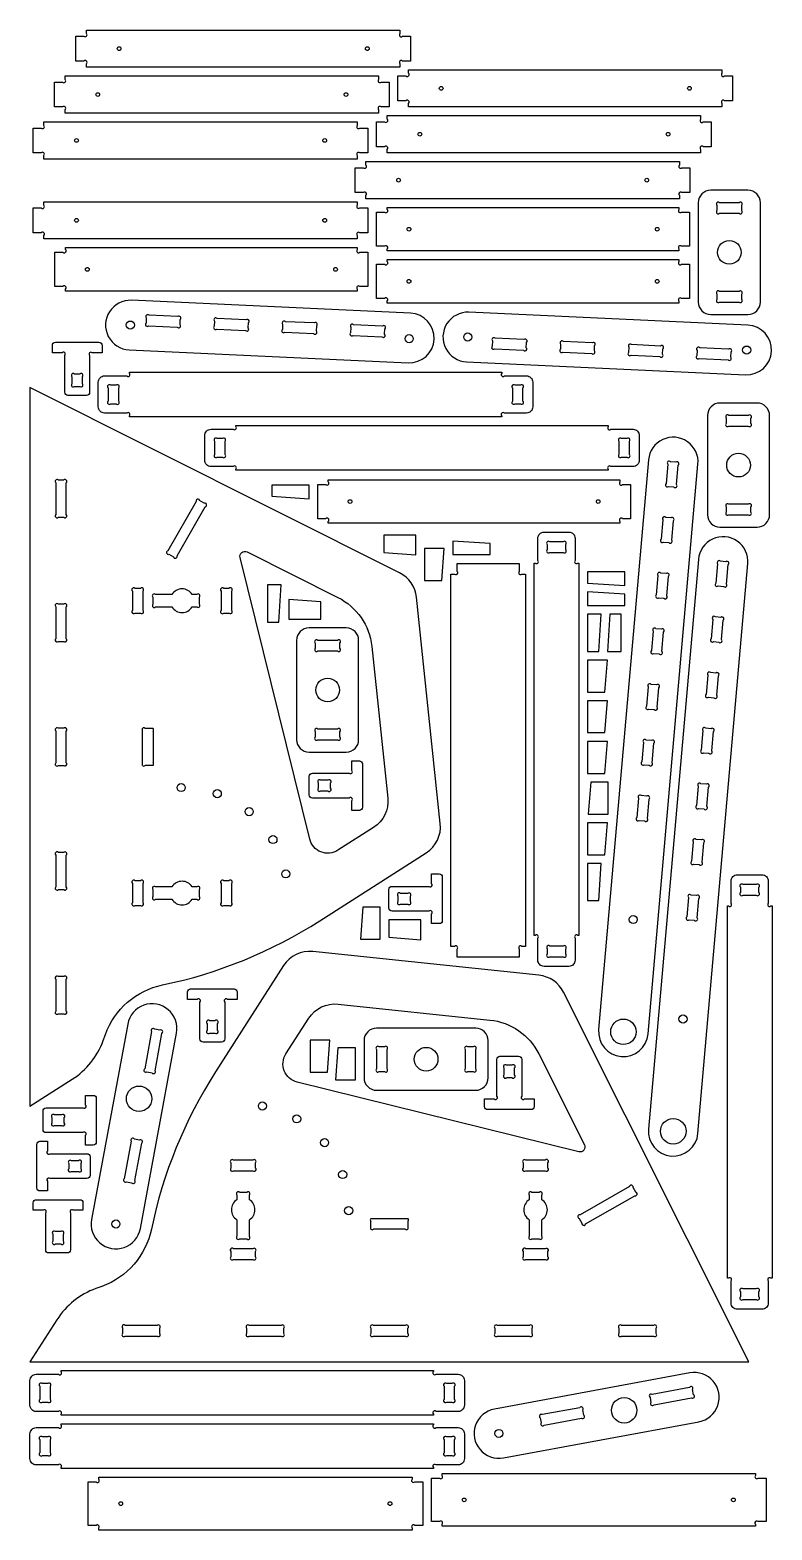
# Model space of a CAD drawing. Header units: millimetres. Extents: x 710 to 1906, y -2427 to -10.
import ezdxf

# ---------------------------------------------------------------- set-up
doc = ezdxf.new("R2010")
doc.units = ezdxf.units.MM
doc.layers.get('0').update_dxf_attribs({"linetype": 'CONTINUOUS'})

msp = doc.modelspace()

# ---------------------------------------------------------------- linework, layer by layer
for p, q in [((891.3, -1139.5), (891.3, -1135.2)), ((895.6, -1135.2), (908.4, -1135.2)), ((891.3, -1190.8), (891.3, -1139.5)), ((908.4, -1139.5), (908.4, -1190.8)), ((891.3, -1195.1), (891.3, -1190.8)), ((908.4, -1195.1), (895.6, -1195.1)), ((1259.1, -1925.1), (1263.4, -1925.1)), ((1259.1, -1942.2), (1259.1, -1929.4)), ((1263.4, -1925.1), (1314.7, -1925.1)), ((1314.7, -1925.1), (1319, -1925.1)), ((1319, -1929.4), (1319, -1942.2)), ((1314.7, -1942.2), (1263.4, -1942.2))]:
    msp.add_line(p, q)
for points in [[(1306.1, -15.7, 1), (1310.3, -20), (1323.2, -20), (1323.2, -60), (1310.3, -60, 1), (1306.1, -64.3), (1306.1, -70), (801.1, -70), (801.1, -64.3, 1), (796.8, -60), (783.9, -60), (783.9, -20), (796.8, -20, 1), (801.1, -15.7), (801.1, -10), (1306.1, -10)], [(1271.7, -89.7, 1), (1276, -94), (1288.9, -94), (1288.9, -134), (1276, -134, 1), (1271.7, -138.3), (1271.7, -144), (766.7, -144), (766.7, -138.3, 1), (762.4, -134), (749.5, -134), (749.5, -94), (762.4, -94, 1), (766.7, -89.7), (766.7, -84), (1271.7, -84)], [(1320.1, -128.3, 1), (1315.8, -124), (1302.9, -124), (1302.9, -84), (1315.8, -84, 1), (1320.1, -79.7), (1320.1, -74), (1825.1, -74), (1825.1, -79.7, 1), (1829.3, -84), (1842.2, -84), (1842.2, -124), (1829.3, -124, 1), (1825.1, -128.3), (1825.1, -134), (1320.1, -134)], [(1237.4, -163.7, 1), (1241.6, -168), (1254.5, -168), (1254.5, -208), (1241.6, -208, 1), (1237.4, -212.3), (1237.4, -218), (732.4, -218), (732.4, -212.3, 1), (728.1, -208), (715.2, -208), (715.2, -168), (728.1, -168, 1), (732.4, -163.7), (732.4, -158), (1237.4, -158)], [(1790.7, -153.7, 1), (1795, -158), (1807.9, -158), (1807.9, -198), (1795, -198, 1), (1790.7, -202.3), (1790.7, -208), (1285.7, -208), (1285.7, -202.3, 1), (1281.4, -198), (1268.5, -198), (1268.5, -158), (1281.4, -158, 1), (1285.7, -153.7), (1285.7, -148), (1790.7, -148)], [(1251.4, -276.3, 1), (1247.1, -272), (1234.2, -272), (1234.2, -232), (1247.1, -232, 1), (1251.4, -227.7), (1251.4, -222), (1756.4, -222), (1756.4, -227.7, 1), (1760.6, -232), (1773.5, -232), (1773.5, -272), (1760.6, -272, 1), (1756.4, -276.3), (1756.4, -282), (1251.4, -282)], [(1237.4, -292.4, 1), (1241.6, -296.7), (1254.5, -296.7), (1254.5, -336.7), (1241.6, -336.7, 1), (1237.4, -341), (1237.4, -346.7), (732.4, -346.7), (732.4, -341, 1), (728.1, -336.7), (715.2, -336.7), (715.2, -296.7), (728.1, -296.7, 1), (732.4, -292.4), (732.4, -286.7), (1237.4, -286.7)], [(1866.9, -468.3, 0.414214), (1886.9, -448.3), (1886.9, -288.3, 0.414214), (1866.9, -268.3), (1806.9, -268.3, 0.414214), (1786.9, -288.3), (1786.9, -448.3, 0.414214), (1806.9, -468.3)], [(1856.8, -292.5, 1), (1852.6, -288.3), (1821.2, -288.3, 1), (1816.9, -292.5), (1816.9, -301.1, 1), (1821.2, -305.3), (1852.6, -305.3, 1), (1856.8, -301.1)], [(1760, -358.5, 1), (1755.7, -362.8), (1755.7, -366), (1285.7, -366), (1285.7, -362.8, 1), (1281.4, -358.5), (1268.5, -358.5), (1268.5, -303.5), (1281.4, -303.5, 1), (1285.7, -299.2), (1285.7, -296), (1755.7, -296), (1755.7, -299.2, 1), (1760, -303.5), (1772.9, -303.5), (1772.9, -358.5)], [(763.1, -368.2, 1), (767.4, -363.9), (767.4, -360.7), (1237.4, -360.7), (1237.4, -363.9, 1), (1241.6, -368.2), (1254.5, -368.2), (1254.5, -423.2), (1241.6, -423.2, 1), (1237.4, -427.5), (1237.4, -430.7), (767.4, -430.7), (767.4, -427.5, 1), (763.1, -423.2), (750.2, -423.2), (750.2, -368.2)], [(1281.4, -387.5, 1), (1285.7, -383.2), (1285.7, -380), (1755.7, -380), (1755.7, -383.2, 1), (1760, -387.5), (1772.9, -387.5), (1772.9, -442.5), (1760, -442.5, 1), (1755.7, -446.8), (1755.7, -450), (1285.7, -450), (1285.7, -446.8, 1), (1281.4, -442.5), (1268.5, -442.5), (1268.5, -387.5)], [(1821.2, -431.2, 1), (1816.9, -435.5), (1816.9, -444, 1), (1821.2, -448.3), (1852.6, -448.3, 1), (1856.8, -444), (1856.8, -435.5, 1), (1852.6, -431.2)], [(873.6, -445.5, 1), (869.9, -525.4), (1319.4, -546.3, 1), (1323.1, -466.4)], [(947.4, -488.9, 1), (951.8, -484.9), (952.2, -476.4, 1), (948.1, -471.9), (901.9, -469.7, 1), (897.4, -473.8), (897, -482.3, 1), (901.1, -486.8)], [(1057.2, -494.1, 1), (1061.7, -490), (1062.1, -481.5, 1), (1058, -477), (1011.7, -474.8, 1), (1007.3, -478.9), (1006.9, -487.4, 1), (1010.9, -491.9)], [(1167.1, -499.2, 1), (1171.6, -495.1), (1172, -486.6, 1), (1167.9, -482.1), (1121.6, -480, 1), (1117.1, -484), (1116.7, -492.5, 1), (1120.8, -497)], [(1863.1, -565.6, 1), (1866.8, -485.7), (1417.3, -464.8, 1), (1413.6, -544.7)], [(1231.5, -485.1, 1), (1227, -489.2), (1226.6, -497.7, 1), (1230.7, -502.1), (1277, -504.3, 1), (1281.5, -500.2), (1281.9, -491.7, 1), (1277.8, -487.2)], [(1505.2, -526, 1), (1509.7, -521.9), (1510.1, -513.4, 1), (1506, -508.9), (1459.7, -506.8, 1), (1455.2, -510.9), (1454.8, -519.4, 1), (1458.9, -523.8)], [(766.1, -534.4, 1), (761.8, -530.1), (746.1, -530.1), (746.1, -517.9, -0.414214), (751.1, -512.9), (821.1, -512.9, -0.414214), (826.1, -517.9), (826.1, -530.1), (810.3, -530.1, 1), (806.1, -534.4), (806.1, -593.8, -0.414214), (801.1, -598.8), (771.1, -598.8, -0.414214), (766.1, -593.8)], [(1569.6, -511.9, 1), (1565.1, -516), (1564.7, -524.5, 1), (1568.8, -529), (1615.1, -531.1, 1), (1619.6, -527), (1619.9, -518.5, 1), (1615.9, -514.1)], [(1679.5, -517, 1), (1675, -521.1), (1674.6, -529.6, 1), (1678.7, -534.1), (1725, -536.2, 1), (1729.4, -532.2), (1729.8, -523.7, 1), (1725.8, -519.2)], [(1789.3, -522.1, 1), (1784.9, -526.2), (1784.5, -534.7, 1), (1788.5, -539.2), (1834.8, -541.4, 1), (1839.3, -537.3), (1839.7, -528.8, 1), (1835.6, -524.3)], [(794.6, -568.7, 1), (790.3, -564.4), (781.8, -564.4, 1), (777.5, -568.7), (777.5, -580, 1), (781.8, -584.3), (790.3, -584.3, 1), (794.6, -580)], [(1474.4, -627.3, 1), (1470.1, -631.6), (1470.1, -633.3), (870.1, -633.3), (870.1, -631.6, 1), (865.9, -627.3), (830.1, -627.3, -0.414214), (820.1, -617.3), (820.1, -577.3, -0.414214), (830.1, -567.3), (865.9, -567.3, 1), (870.1, -563.1), (870.1, -561.3), (1470.1, -561.3), (1470.1, -563.1, 1), (1474.4, -567.3), (1510.1, -567.3, -0.414214), (1520.1, -577.3), (1520.1, -617.3, -0.414214), (1510.1, -627.3)], [(1348.4, -1335.7, 0.283842), (1371.2, -1288.4), (1332.9, -924.1, 0.255737), (1305.5, -884.6), (710, -586.1), (710, -1744.2), (777.9, -1700.8, 0.164771), (828, -1638.2), (831.6, -1628.4, -0.260043), (923.6, -1548.7, 0.091358), (1177, -1445.4)], [(835.8, -608, 1), (840.1, -612.3), (848.6, -612.3, 1), (852.9, -608), (852.9, -586.7, 1), (848.6, -582.4), (840.1, -582.4, 1), (835.8, -586.7)], [(1487.4, -608, 1), (1491.6, -612.3), (1500.2, -612.3, 1), (1504.4, -608), (1504.4, -586.7, 1), (1500.2, -582.4), (1491.6, -582.4, 1), (1487.4, -586.7)], [(1901.8, -631.1, 0.414214), (1881.8, -611.1), (1821.8, -611.1, 0.414214), (1801.8, -631.1), (1801.8, -791.1, 0.414214), (1821.8, -811.1), (1881.8, -811.1, 0.414214), (1901.8, -791.1)], [(1646, -713.3, 1), (1641.7, -717.6), (1641.7, -719.3), (1041.7, -719.3), (1041.7, -717.6, 1), (1037.5, -713.3), (1001.7, -713.3, -0.414214), (991.7, -703.3), (991.7, -663.3, -0.414214), (1001.7, -653.3), (1037.5, -653.3, 1), (1041.7, -649.1), (1041.7, -647.3), (1641.7, -647.3), (1641.7, -649.1, 1), (1646, -653.3), (1681.7, -653.3, -0.414214), (1691.7, -663.3), (1691.7, -703.3, -0.414214), (1681.7, -713.3)], [(1831.8, -643.9, 1), (1836.1, -648.2), (1867.5, -648.2, 1), (1871.7, -643.9), (1871.7, -635.4, 1), (1867.5, -631.1), (1836.1, -631.1, 1), (1831.8, -635.4)], [(1007.4, -694, 1), (1011.7, -698.3), (1020.2, -698.3, 1), (1024.5, -694), (1024.5, -672.7, 1), (1020.2, -668.4), (1011.7, -668.4, 1), (1007.4, -672.7)], [(1626.3, -1620.7, 1), (1706, -1627.7), (1786.4, -709.6, 1), (1706.7, -702.7)], [(1659, -694, 1), (1663.2, -698.3), (1671.7, -698.3, 1), (1676, -694), (1676, -672.7, 1), (1671.7, -668.4), (1663.2, -668.4, 1), (1659, -672.7)], [(1754.6, -711.2, 1), (1750.7, -706.5), (1742.3, -705.8, 1), (1737.6, -709.7), (1734.9, -740.9, 1), (1738.8, -745.5), (1747.3, -746.3, 1), (1751.9, -742.4)], [(751.5, -790.8, 1), (755.7, -795.1), (764.3, -795.1, 1), (768.5, -790.8), (768.5, -739.5, 1), (764.3, -735.2), (755.7, -735.2, 1), (751.5, -739.5)], [(1186.5, -742.4, 1), (1190.7, -738.1), (1190.7, -734.9), (1660.7, -734.9), (1660.7, -738.1, 1), (1665, -742.4), (1677.9, -742.4), (1677.9, -797.4), (1665, -797.4, 1), (1660.7, -801.7), (1660.7, -804.9), (1190.7, -804.9), (1190.7, -801.7, 1), (1186.5, -797.4), (1173.6, -797.4), (1173.6, -742.4)], [(932.1, -849, 1), (933.7, -854.8), (941.1, -859, 1), (946.9, -857.5), (992.4, -778.2, 1), (990.8, -772.4), (983.4, -768.1, 1), (977.6, -769.7)], [(1867.5, -791.1, 1), (1871.7, -786.9), (1871.7, -778.4, 1), (1867.5, -774.1), (1836.1, -774.1, 1), (1831.8, -778.4), (1831.8, -786.9, 1), (1836.1, -791.1)], [(1734.4, -795.4, 1), (1729.8, -799.3), (1727.1, -830.5, 1), (1730.9, -835.2), (1739.4, -835.9, 1), (1744.1, -832), (1746.8, -800.8, 1), (1742.9, -796.2)], [(1588.4, -864.6, 1), (1592.7, -868.9), (1594.4, -868.9), (1594.4, -1468.9), (1592.7, -1468.9, 1), (1588.4, -1473.2), (1588.4, -1508.9, -0.414214), (1578.4, -1518.9), (1538.4, -1518.9, -0.414214), (1528.4, -1508.9), (1528.4, -1473.2, 1), (1524.1, -1468.9), (1522.4, -1468.9), (1522.4, -868.9), (1524.1, -868.9, 1), (1528.4, -864.6), (1528.4, -828.9, -0.414214), (1538.4, -818.9), (1578.4, -818.9, -0.414214), (1588.4, -828.9)], [(1569.1, -851.7, 1), (1573.3, -847.4), (1573.3, -838.9, 1), (1569.1, -834.6), (1547.7, -834.6, 1), (1543.4, -838.9), (1543.4, -847.4, 1), (1547.7, -851.7)], [(1706.7, -1781, 1), (1786.4, -1788), (1866.7, -869.9, 1), (1787, -863)], [(1260.7, -1003.2), (1286.4, -1247.6, -0.283842), (1263.7, -1295), (1206.1, -1331.8, -0.513403), (1160.8, -1313.8), (1048.4, -859.9, -0.640327), (1059.7, -850.9), (1206.1, -924.2, -0.255737)], [(1398.4, -1490.9, 1), (1394.1, -1486.6), (1388.4, -1486.6), (1388.4, -886.6), (1394.1, -886.6, 1), (1398.4, -882.3), (1398.4, -869.4), (1498.4, -869.4), (1498.4, -882.3, 1), (1502.7, -886.6), (1508.4, -886.6), (1508.4, -1486.6), (1502.7, -1486.6, 1), (1498.4, -1490.9), (1498.4, -1503.8), (1398.4, -1503.8)], [(1835, -871.4, 1), (1831.1, -866.8), (1822.6, -866.1, 1), (1818, -870), (1815.2, -901.2, 1), (1819.1, -905.8), (1827.6, -906.6, 1), (1832.2, -902.7)], [(1726.6, -885.1, 1), (1721.9, -889), (1719.2, -920.2, 1), (1723.1, -924.8), (1731.6, -925.6, 1), (1736.2, -921.7), (1738.9, -890.5, 1), (1735.1, -885.8)], [(875, -945.3, 1), (879.3, -949.6), (887.8, -949.6, 1), (892.1, -945.3), (892.1, -914, 1), (887.8, -909.7), (879.3, -909.7, 1), (875, -914)], [(912.3, -919.6, 1), (908, -923.9), (908, -935.4, 1), (912.3, -939.6), (938.8, -939.6, 0.55815), (971.2, -939.6), (978.8, -939.6, 1), (983, -935.4), (983, -923.9, 1), (978.8, -919.6), (971.2, -919.6, 0.55815), (938.8, -919.6)], [(1022.2, -909.7, 1), (1017.9, -914), (1017.9, -945.3, 1), (1022.2, -949.6), (1030.7, -949.6, 1), (1035, -945.3), (1035, -914, 1), (1030.7, -909.7)], [(751.5, -990.8, 1), (755.7, -995.1), (764.3, -995.1, 1), (768.5, -990.8), (768.5, -939.5, 1), (764.3, -935.2), (755.7, -935.2, 1), (751.5, -939.5)], [(1814.8, -955.7, 1), (1810.1, -959.6), (1807.4, -990.8, 1), (1811.3, -995.5), (1819.8, -996.2, 1), (1824.4, -992.3), (1827.1, -961.1, 1), (1823.2, -956.5)], [(1139.6, -1153.5, 0.414214), (1159.6, -1173.5), (1219.6, -1173.5, 0.414214), (1239.6, -1153.5), (1239.6, -993.5, 0.414214), (1219.6, -973.5), (1159.6, -973.5, 0.414214), (1139.6, -993.5)], [(1718.7, -974.7, 1), (1714.1, -978.6), (1711.4, -1009.9, 1), (1715.3, -1014.5), (1723.7, -1015.2, 1), (1728.4, -1011.3), (1731.1, -980.1, 1), (1727.2, -975.5)], [(1173.9, -993.5, 1), (1169.6, -997.8), (1169.6, -1006.3, 1), (1173.9, -1010.6), (1205.3, -1010.6, 1), (1209.5, -1006.3), (1209.5, -997.8, 1), (1205.3, -993.5)], [(1710.9, -1064.4, 1), (1706.3, -1068.3), (1703.5, -1099.5, 1), (1707.4, -1104.2), (1715.9, -1104.9, 1), (1720.5, -1101), (1723.3, -1069.8, 1), (1719.4, -1065.1)], [(1806.9, -1045.4, 1), (1802.3, -1049.3), (1799.5, -1080.5, 1), (1803.4, -1085.1), (1811.9, -1085.9, 1), (1816.6, -1082), (1819.3, -1050.8, 1), (1815.4, -1046.1)], [(764.3, -1195.1, 1), (768.5, -1190.8), (768.5, -1139.5, 1), (764.3, -1135.2), (755.7, -1135.2, 1), (751.5, -1139.5), (751.5, -1190.8, 1), (755.7, -1195.1)], [(1209.5, -1140.7, 1), (1205.3, -1136.4), (1173.9, -1136.4, 1), (1169.6, -1140.7), (1169.6, -1149.2, 1), (1173.9, -1153.5), (1205.3, -1153.5, 1), (1209.5, -1149.2)], [(1799.1, -1135, 1), (1794.4, -1138.9), (1791.7, -1170.2, 1), (1795.6, -1174.8), (1804.1, -1175.5, 1), (1808.7, -1171.6), (1811.4, -1140.4, 1), (1807.6, -1135.8)], [(1703, -1154.1, 1), (1698.4, -1158), (1695.7, -1189.2, 1), (1699.6, -1193.8), (1708, -1194.6, 1), (1712.7, -1190.7), (1715.4, -1159.4, 1), (1711.5, -1154.8)], [(1228.7, -1251.8, 1), (1224.4, -1247.5), (1165, -1247.5, -0.414214), (1160, -1242.5), (1160, -1212.5, -0.414214), (1165, -1207.5), (1224.4, -1207.5, 1), (1228.7, -1203.2), (1228.7, -1187.5), (1240.9, -1187.5, -0.414214), (1245.9, -1192.5), (1245.9, -1262.5, -0.414214), (1240.9, -1267.5), (1228.7, -1267.5)], [(1194.4, -1223.2, 1), (1190.1, -1219), (1178.7, -1219, 1), (1174.5, -1223.2), (1174.5, -1231.8, 1), (1178.7, -1236), (1190.1, -1236, 1), (1194.4, -1231.8)], [(1791.2, -1224.7, 1), (1786.6, -1228.6), (1783.9, -1259.8, 1), (1787.7, -1264.4), (1796.2, -1265.2, 1), (1800.9, -1261.3), (1803.6, -1230.1, 1), (1799.7, -1225.4)], [(1695.2, -1243.7, 1), (1690.6, -1247.6), (1687.8, -1278.8, 1), (1691.7, -1283.5), (1700.2, -1284.2, 1), (1704.8, -1280.3), (1707.6, -1249.1, 1), (1703.7, -1244.5)], [(1783.4, -1314.4, 1), (1778.7, -1318.2), (1776, -1349.5, 1), (1779.9, -1354.1), (1788.4, -1354.8, 1), (1793, -1351), (1795.8, -1319.7, 1), (1791.9, -1315.1)], [(751.5, -1390.8, 1), (755.7, -1395.1), (764.3, -1395.1, 1), (768.5, -1390.8), (768.5, -1339.5, 1), (764.3, -1335.2), (755.7, -1335.2, 1), (751.5, -1339.5)], [(1357.2, -1434.2, 1), (1352.9, -1429.9), (1293.5, -1429.9, -0.414214), (1288.5, -1424.9), (1288.5, -1394.9, -0.414214), (1293.5, -1389.9), (1352.9, -1389.9, 1), (1357.2, -1385.6), (1357.2, -1369.9), (1369.4, -1369.9, -0.414214), (1374.4, -1374.9), (1374.4, -1444.9, -0.414214), (1369.4, -1449.9), (1357.2, -1449.9)], [(1899.7, -1417, 1), (1904, -1421.3), (1905.7, -1421.3), (1905.7, -2021.3), (1904, -2021.3, 1), (1899.7, -2025.6), (1899.7, -2061.3, -0.414214), (1889.7, -2071.3), (1849.7, -2071.3, -0.414214), (1839.7, -2061.3), (1839.7, -2025.6, 1), (1835.4, -2021.3), (1833.7, -2021.3), (1833.7, -1421.3), (1835.4, -1421.3, 1), (1839.7, -1417), (1839.7, -1381.3, -0.414214), (1849.7, -1371.3), (1889.7, -1371.3, -0.414214), (1899.7, -1381.3)], [(887.8, -1420.6, 1), (892.1, -1416.4), (892.1, -1385, 1), (887.8, -1380.7), (879.3, -1380.7, 1), (875, -1385), (875, -1416.4, 1), (879.3, -1420.6)], [(912.3, -1390.7, 1), (908, -1395), (908, -1406.4, 1), (912.3, -1410.7), (938.8, -1410.7, 0.55815), (971.2, -1410.7), (978.8, -1410.7, 1), (983, -1406.4), (983, -1395, 1), (978.8, -1390.7), (971.2, -1390.7, 0.55815), (938.8, -1390.7)], [(1035, -1385, 1), (1030.7, -1380.7), (1022.2, -1380.7, 1), (1017.9, -1385), (1017.9, -1416.4, 1), (1022.2, -1420.6), (1030.7, -1420.6, 1), (1035, -1416.4)], [(1322.9, -1405.6, 1), (1318.6, -1401.3), (1307.2, -1401.3, 1), (1303, -1405.6), (1303, -1414.1, 1), (1307.2, -1418.4), (1318.6, -1418.4, 1), (1322.9, -1414.1)], [(1880.3, -1404.1, 1), (1884.6, -1399.8), (1884.6, -1391.3, 1), (1880.3, -1387), (1859, -1387, 1), (1854.7, -1391.3), (1854.7, -1399.8, 1), (1859, -1404.1)], [(1775.5, -1404, 1), (1770.9, -1407.9), (1768.2, -1439.1, 1), (1772.1, -1443.8), (1780.5, -1444.5, 1), (1785.2, -1440.6), (1787.9, -1409.4, 1), (1784, -1404.8)], [(1569.7, -1560.4, 0.255737), (1530.2, -1533.1), (1165.8, -1494.8, 0.283842), (1118.5, -1517.6), (1008.9, -1688.9, 0.091358), (905.6, -1942.3, -0.260043), (825.9, -2034.4), (816.1, -2037.9, 0.164771), (753.5, -2088.1), (710, -2156), (1868.1, -2156)], [(1569.1, -1503.2, 1), (1573.3, -1498.9), (1573.3, -1490.4, 1), (1569.1, -1486.1), (1547.7, -1486.1, 1), (1543.4, -1490.4), (1543.4, -1498.9, 1), (1547.7, -1503.2)], [(751.5, -1590.8, 1), (755.7, -1595.1), (764.3, -1595.1, 1), (768.5, -1590.8), (768.5, -1539.5, 1), (764.3, -1535.2), (755.7, -1535.2, 1), (751.5, -1539.5)], [(983.8, -1576.4, 1), (979.6, -1572.1), (963.8, -1572.1), (963.8, -1559.9, -0.414214), (968.8, -1554.9), (1038.8, -1554.9, -0.414214), (1043.8, -1559.9), (1043.8, -1572.1), (1028.1, -1572.1, 1), (1023.8, -1576.4), (1023.8, -1635.8, -0.414214), (1018.8, -1640.8), (988.8, -1640.8, -0.414214), (983.8, -1635.8)], [(809.1, -1926.6, 1), (887.8, -1941.2), (946.1, -1626.3, 1), (867.4, -1611.7)], [(1206.6, -1579.5), (1451.1, -1605.2, -0.255737), (1530, -1659.9), (1603.4, -1806.2, -0.640327), (1594.3, -1817.6), (1140.5, -1705.2, -0.513403), (1122.4, -1659.9), (1159.3, -1602.3, -0.283842)], [(906.6, -1690.4, 1), (911.6, -1687), (922.7, -1626.7, 1), (919.3, -1621.7), (910.9, -1620.1, 1), (905.9, -1623.6), (894.8, -1683.9, 1), (898.2, -1688.9)], [(1012.4, -1610.7, 1), (1008.1, -1606.4), (999.6, -1606.4, 1), (995.3, -1610.7), (995.3, -1622.1, 1), (999.6, -1626.3), (1008.1, -1626.3, 1), (1012.4, -1622.1)], [(1248.3, -1698.4, 0.414214), (1268.3, -1718.4), (1428.3, -1718.4, 0.414214), (1448.3, -1698.4), (1448.3, -1638.4, 0.414214), (1428.3, -1618.4), (1268.3, -1618.4, 0.414214), (1248.3, -1638.4)], [(1285.4, -1652.7, 1), (1281.1, -1648.4), (1272.6, -1648.4, 1), (1268.3, -1652.7), (1268.3, -1684.1, 1), (1272.6, -1688.3), (1281.1, -1688.3, 1), (1285.4, -1684.1)], [(1424.1, -1688.3, 1), (1428.3, -1684.1), (1428.3, -1652.7, 1), (1424.1, -1648.4), (1415.5, -1648.4, 1), (1411.3, -1652.7), (1411.3, -1684.1, 1), (1415.5, -1688.3)], [(1502.3, -1728.1, 1), (1506.6, -1732.4), (1522.3, -1732.4), (1522.3, -1744.6, -0.414214), (1517.3, -1749.6), (1447.3, -1749.6, -0.414214), (1442.3, -1744.6), (1442.3, -1732.4), (1458.1, -1732.4, 1), (1462.3, -1728.1), (1462.3, -1668.7, -0.414214), (1467.3, -1663.7), (1497.3, -1663.7, -0.414214), (1502.3, -1668.7)], [(1473.8, -1693.8, 1), (1478.1, -1698), (1486.6, -1698, 1), (1490.9, -1693.8), (1490.9, -1682.4, 1), (1486.6, -1678.1), (1478.1, -1678.1, 1), (1473.8, -1682.4)], [(795.4, -1746.7, 1), (799.6, -1742.4), (799.6, -1726.7), (811.8, -1726.7, -0.414214), (816.8, -1731.7), (816.8, -1801.7, -0.414214), (811.8, -1806.7), (799.6, -1806.7), (799.6, -1790.9, 1), (795.4, -1786.7), (736, -1786.7, -0.414214), (731, -1781.7), (731, -1751.7, -0.414214), (736, -1746.7)], [(761, -1775.2, 1), (765.3, -1770.9), (765.3, -1762.4, 1), (761, -1758.1), (749.7, -1758.1, 1), (745.4, -1762.4), (745.4, -1770.9, 1), (749.7, -1775.2)], [(738.1, -1816.4, 1), (742.4, -1820.7), (801.8, -1820.7, -0.414214), (806.8, -1825.7), (806.8, -1855.7, -0.414214), (801.8, -1860.7), (742.4, -1860.7, 1), (738.1, -1864.9), (738.1, -1880.7), (726, -1880.7, -0.414214), (721, -1875.7), (721, -1805.7, -0.414214), (726, -1800.7), (738.1, -1800.7)], [(878.2, -1797.1, 1), (873.2, -1800.5), (862, -1860.9, 1), (865.4, -1865.9), (873.8, -1867.4, 1), (878.8, -1864), (890, -1803.7, 1), (886.5, -1798.7)], [(772.5, -1844.9, 1), (776.8, -1849.2), (788.1, -1849.2, 1), (792.4, -1844.9), (792.4, -1836.4, 1), (788.1, -1832.1), (776.8, -1832.1, 1), (772.5, -1836.4)], [(1069.2, -1848, 1), (1073.5, -1843.8), (1073.5, -1835.2, 1), (1069.2, -1831), (1037.9, -1831, 1), (1033.6, -1835.2), (1033.6, -1843.8, 1), (1037.9, -1848)], [(1508.9, -1831, 1), (1504.6, -1835.2), (1504.6, -1843.8, 1), (1508.9, -1848), (1540.3, -1848, 1), (1544.5, -1843.8), (1544.5, -1835.2, 1), (1540.3, -1831)], [(1059.3, -1957.9, 1), (1063.5, -1953.6), (1063.5, -1927.2, 0.55815), (1063.5, -1894.8), (1063.5, -1887.2, 1), (1059.3, -1882.9), (1047.8, -1882.9, 1), (1043.5, -1887.2), (1043.5, -1894.8, 0.55815), (1043.5, -1927.2), (1043.5, -1953.6, 1), (1047.8, -1957.9)], [(1530.3, -1957.9, 1), (1534.6, -1953.6), (1534.6, -1927.2, 0.55815), (1534.6, -1894.8), (1534.6, -1887.2, 1), (1530.3, -1882.9), (1518.9, -1882.9, 1), (1514.6, -1887.2), (1514.6, -1894.8, 0.55815), (1514.6, -1927.2), (1514.6, -1953.6, 1), (1518.9, -1957.9)], [(1596.8, -1919, 1), (1595.2, -1924.9), (1599.4, -1932.3, 1), (1605.3, -1933.9), (1684.5, -1888.4, 1), (1686.1, -1882.6), (1681.9, -1875.2, 1), (1676, -1873.6)], [(779.6, -1911.8, 1), (775.3, -1916.1), (775.3, -1975.5, -0.414214), (770.3, -1980.5), (740.3, -1980.5, -0.414214), (735.3, -1975.5), (735.3, -1916.1, 1), (731, -1911.8), (715.3, -1911.8), (715.3, -1899.7, -0.414214), (720.3, -1894.7), (790.3, -1894.7, -0.414214), (795.3, -1899.7), (795.3, -1911.8)], [(751, -1946.2, 1), (746.8, -1950.5), (746.8, -1961.8, 1), (751, -1966.1), (759.5, -1966.1, 1), (763.8, -1961.8), (763.8, -1950.5, 1), (759.5, -1946.2)], [(1073.5, -1978.2, 1), (1069.2, -1973.9), (1037.9, -1973.9, 1), (1033.6, -1978.2), (1033.6, -1986.7, 1), (1037.9, -1991), (1069.2, -1991, 1), (1073.5, -1986.7)], [(1544.5, -1978.2, 1), (1540.3, -1973.9), (1508.9, -1973.9, 1), (1504.6, -1978.2), (1504.6, -1986.7, 1), (1508.9, -1991), (1540.3, -1991, 1), (1544.5, -1986.7)], [(1880.3, -2055.6, 1), (1884.6, -2051.3), (1884.6, -2042.8, 1), (1880.3, -2038.5), (1859, -2038.5, 1), (1854.7, -2042.8), (1854.7, -2051.3, 1), (1859, -2055.6)], [(863.4, -2097.4, 1), (859.1, -2101.7), (859.1, -2110.2, 1), (863.4, -2114.5), (914.7, -2114.5, 1), (919, -2110.2), (919, -2101.7, 1), (914.7, -2097.4)], [(1063.4, -2097.4, 1), (1059.1, -2101.7), (1059.1, -2110.2, 1), (1063.4, -2114.5), (1114.7, -2114.5, 1), (1119, -2110.2), (1119, -2101.7, 1), (1114.7, -2097.4)], [(1319, -2101.7, 1), (1314.7, -2097.4), (1263.4, -2097.4, 1), (1259.1, -2101.7), (1259.1, -2110.2, 1), (1263.4, -2114.5), (1314.7, -2114.5, 1), (1319, -2110.2)], [(1463.4, -2097.4, 1), (1459.1, -2101.7), (1459.1, -2110.2, 1), (1463.4, -2114.5), (1514.7, -2114.5, 1), (1519, -2110.2), (1519, -2101.7, 1), (1514.7, -2097.4)], [(1663.4, -2097.4, 1), (1659.1, -2101.7), (1659.1, -2110.2, 1), (1663.4, -2114.5), (1714.7, -2114.5, 1), (1719, -2110.2), (1719, -2101.7, 1), (1714.7, -2097.4)], [(1364.3, -2236, 1), (1360, -2240.2), (1360, -2242), (760, -2242), (760, -2240.2, 1), (755.7, -2236), (720, -2236, -0.414214), (710, -2226), (710, -2186, -0.414214), (720, -2176), (755.7, -2176, 1), (760, -2171.7), (760, -2170), (1360, -2170), (1360, -2171.7, 1), (1364.3, -2176), (1400, -2176, -0.414214), (1410, -2186), (1410, -2226, -0.414214), (1400, -2236)], [(1458.3, -2232.1, 1), (1472.9, -2310.8), (1787.8, -2252.5, 1), (1773.2, -2173.8)], [(725.7, -2216.6, 1), (730, -2220.9), (738.5, -2220.9, 1), (742.8, -2216.6), (742.8, -2195.3, 1), (738.5, -2191), (730, -2191, 1), (725.7, -2195.3)], [(1377.2, -2216.6, 1), (1381.5, -2220.9), (1390, -2220.9, 1), (1394.3, -2216.6), (1394.3, -2195.3, 1), (1390, -2191), (1381.5, -2191, 1), (1377.2, -2195.3)], [(1712.5, -2208.4, 1), (1709.1, -2213.3), (1710.6, -2221.7, 1), (1715.6, -2225.1), (1775.9, -2214, 1), (1779.4, -2209), (1777.8, -2200.6, 1), (1772.8, -2197.2)], [(1598.9, -2246.7, 1), (1602.4, -2241.8), (1600.8, -2233.4, 1), (1595.8, -2230), (1535.5, -2241.1, 1), (1532.1, -2246.1), (1533.6, -2254.5, 1), (1538.6, -2257.9)], [(1364.3, -2322, 1), (1360, -2326.2), (1360, -2328), (760, -2328), (760, -2326.2, 1), (755.7, -2322), (720, -2322, -0.414214), (710, -2312), (710, -2272, -0.414214), (720, -2262), (755.7, -2262, 1), (760, -2257.7), (760, -2256), (1360, -2256), (1360, -2257.7, 1), (1364.3, -2262), (1400, -2262, -0.414214), (1410, -2272), (1410, -2312, -0.414214), (1400, -2322)], [(725.7, -2302.6, 1), (730, -2306.9), (738.5, -2306.9, 1), (742.8, -2302.6), (742.8, -2281.3, 1), (738.5, -2277), (730, -2277, 1), (725.7, -2281.3)], [(1377.2, -2302.6, 1), (1381.5, -2306.9), (1390, -2306.9, 1), (1394.3, -2302.6), (1394.3, -2281.3, 1), (1390, -2277), (1381.5, -2277, 1), (1377.2, -2281.3)], [(816.4, -2349.5, 1), (820.7, -2345.2), (820.7, -2342), (1325.7, -2342), (1325.7, -2345.2, 1), (1329.9, -2349.5), (1342.8, -2349.5), (1342.8, -2419.5), (1329.9, -2419.5, 1), (1325.7, -2423.7), (1325.7, -2427), (820.7, -2427), (820.7, -2423.7, 1), (816.4, -2419.5), (803.5, -2419.5), (803.5, -2349.5)], [(1369.7, -2343.5, 1), (1374, -2339.2), (1374, -2336), (1879, -2336), (1879, -2339.2, 1), (1883.3, -2343.5), (1896.2, -2343.5), (1896.2, -2413.5), (1883.3, -2413.5, 1), (1879, -2417.7), (1879, -2421), (1374, -2421), (1374, -2417.7, 1), (1369.7, -2413.5), (1356.8, -2413.5), (1356.8, -2343.5)]]:
    msp.add_lwpolyline(points, format="xyb", close=True)
for points in [[(1099.5, -743.2), (1099.5, -761.2), (1159.6, -765.2), (1159.6, -743.2)], [(1280, -851.8), (1331.5, -855.8), (1331.5, -823.8), (1280, -823.8)], [(1373.5, -897.2), (1377.5, -845.7), (1345.5, -845.7), (1345.5, -897.2)], [(1451.6, -855.4), (1451.6, -837.4), (1391.5, -833.4), (1391.5, -855.4)], [(1608.4, -883.1), (1608.4, -901.1), (1668.5, -905.1), (1668.5, -883.1)], [(1092.9, -964.3), (1110.9, -964.3), (1114.9, -904.1), (1092.9, -904.1)], [(1668.5, -937.1), (1668.5, -919.1), (1608.4, -915.1), (1608.4, -937.1)], [(1178.9, -931.5), (1127.3, -927.5), (1127.3, -959.5), (1178.9, -959.5)], [(1608.4, -1011.2), (1626.4, -1011.2), (1630.4, -951.1), (1608.4, -951.1)], [(1662.4, -951.1), (1644.4, -951.1), (1640.4, -1011.2), (1662.4, -1011.2)], [(1636.4, -1076.7), (1640.4, -1025.2), (1608.4, -1025.2), (1608.4, -1076.7)], [(1636.4, -1142.2), (1640.4, -1090.7), (1608.4, -1090.7), (1608.4, -1142.2)], [(1636.4, -1207.8), (1640.4, -1156.2), (1608.4, -1156.2), (1608.4, -1207.8)], [(1613.5, -1221.8), (1609.5, -1273.3), (1641.5, -1273.3), (1641.5, -1221.8)], [(1636.4, -1338.8), (1640.4, -1287.3), (1608.4, -1287.3), (1608.4, -1338.8)], [(1608.4, -1412.9), (1626.4, -1412.9), (1630.4, -1352.8), (1608.4, -1352.8)], [(1246.5, -1423.2), (1242.5, -1474.7), (1274.5, -1474.7), (1274.5, -1423.2)], [(1288.5, -1471.9), (1340, -1475.9), (1340, -1443.9), (1288.5, -1443.9)], [(1189.3, -1689.2), (1193.3, -1637.7), (1161.3, -1637.7), (1161.3, -1689.2)], [(1206.3, -1650.3), (1202.3, -1701.8), (1234.3, -1701.8), (1234.3, -1650.3)]]:
    msp.add_lwpolyline(points, close=True)
for centre, radius in [((853.6, -40), 3), ((1253.6, -40), 3), ((819.2, -114), 3), ((1219.2, -114), 3), ((1372.6, -104), 3), ((1772.6, -104), 3), ((784.9, -188), 3), ((1184.9, -188), 3), ((1338.2, -178), 3), ((1738.2, -178), 3), ((1303.9, -252), 3), ((1703.9, -252), 3), ((784.9, -316.7), 3), ((1184.9, -316.7), 3), ((1320.7, -331), 3), ((1720.7, -331), 3), ((1836.9, -368.3), 19.1), ((802.4, -395.7), 3), ((1202.4, -395.7), 3), ((1320.7, -415), 3), ((1720.7, -415), 3), ((871.7, -485.4), 6.5), ((1321.1, -507.4), 6.5), ((1415.4, -504.7), 6.5), ((1864.9, -525.7), 6.5), ((1851.8, -711.1), 19.1), ((1225.7, -769.9), 3), ((1625.7, -769.9), 3), ((1189.6, -1073.5), 19.1), ((953.6, -1230.7), 6.5), ((1011.8, -1240.5), 6.5), ((1063.2, -1269.5), 6.5), ((1101.5, -1314.4), 6.5), ((1122.2, -1369.8), 6.5), ((1682, -1443.3), 6.5), ((1666.2, -1624.2), 20.5), ((1762.3, -1603.6), 6.5), ((1348.3, -1668.4), 19.1), ((885.8, -1732.1), 20.5), ((1084.5, -1743.8), 6.5), ((1139.8, -1764.5), 6.5), ((1746.5, -1784.5), 20.6), ((1184.7, -1802.8), 6.5), ((1213.8, -1854.2), 6.5), ((1223.5, -1912.4), 6.5), ((848.5, -1933.9), 6.5), ((1667.4, -2234.1), 20.5), ((1465.6, -2271.4), 6.5), ((856.2, -2384.5), 3), ((1290.1, -2384.5), 3), ((1409.6, -2378.5), 3), ((1843.4, -2378.5), 3)]:
    msp.add_circle(centre, radius)
for centre, major_axis, start_param, end_param in [((893.4, -1137.4), (3.03, 0), 0.785398, 2.356194), ((906.2, -1137.4), (3.03, 0), 5.497787, 7.068583), ((893.4, -1193), (3.03, 0), 3.926991, 5.497787), ((906.2, -1193), (3.03, 0), 5.497787, 7.068583), ((1261.3, -1927.3), (0, -3.03), 3.926991, 5.497787), ((1316.9, -1927.3), (0, 3.03), 3.926991, 5.497787), ((1261.3, -1940.1), (0, -3.03), 5.497787, 7.068583), ((1316.9, -1940.1), (0, -3.03), 5.497787, 7.068583)]:
    msp.add_ellipse(centre, major_axis=major_axis, ratio=0.998694, start_param=start_param, end_param=end_param)

doc.saveas('drawing.dxf')
